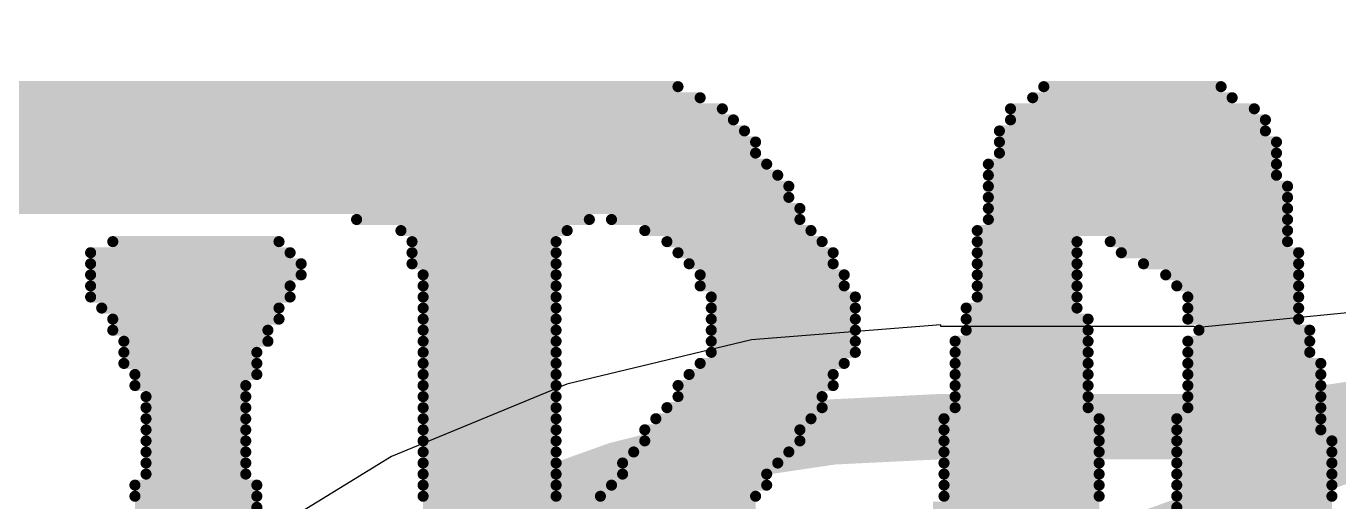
# Model space of a CAD drawing. Header units: millimetres. Extents: x 55.2 to 76.6, y 56.7 to 78.1.
# Drawn here: x 65.084 to 68.092, y 61.765 to 62.856 of the extents above; entities that cross this region are included whole.
import ezdxf

# ---------------------------------------------------------------- set-up
doc = ezdxf.new("R2010")
doc.units = ezdxf.units.MM
for name, color, linetype in [('BottomLayer', 5, 'Continuous'), ('BottomOverlay', 54, 'Continuous'), ('Mechanical1', 6, 'Continuous'), ('TopSolder', 216, 'Continuous')]:
    doc.layers.add(name, color=color, linetype=linetype)

# ---------------------------------------------------------------- blocks, each defined once
blk = doc.blocks.new('LINX_CELL_HOLDER_SMT_1225_B_4')
at = {"layer": 'BottomOverlay', "const_width": 0.1}
blk.add_lwpolyline([(6, 0, 1), (-6, 0, 1)], format="xyb", close=True, dxfattribs=at)
at = {"layer": 'BottomOverlay', "const_width": 0.2}
blk.add_lwpolyline([(-6.75, 2.9, -0.580324), (-2, 4)], format="xyb", dxfattribs=at)

msp = doc.modelspace()

# ---------------------------------------------------------------- linework, layer by layer
at = {"layer": 'BottomLayer'}
for p, q in [((68.2122, 62.208), (67.7705, 62.1645)), ((67.1801, 62.1705), (66.7462, 62.1364)), ((67.1801, 62.1664), (67.1801, 62.1705)), ((67.7609, 62.1664), (67.1801, 62.1664)), ((67.7705, 62.1645), (67.7609, 62.1664)), ((66.7462, 62.1364), (66.323, 62.0348)), ((66.323, 62.0348), (65.9209, 61.8683)), ((65.9209, 61.8683), (65.5499, 61.6408))]:
    msp.add_line(p, q, dxfattribs=at)
at = {"layer": 'BottomLayer', "const_width": 0.15}
for points in [[(69.557, 62.6809, -0.198912), (67.7609, 61.937)], [(65.3841, 61.1931, -0.198912), (67.1801, 61.937)]]:
    msp.add_lwpolyline(points, format="xyb", dxfattribs=at)
msp.add_lwpolyline([(67.1801, 61.937), (67.7609, 61.937)], dxfattribs=at)
at = {"layer": 'BottomLayer', "const_width": 0.075}
for points in [[(67.1426, 61.937, 1), (67.2176, 61.937, 1)], [(67.1426, 61.937, 1), (67.2176, 61.937, 1)], [(67.7234, 61.937, 1), (67.7984, 61.937, 1)], [(67.7234, 61.937, 1), (67.7984, 61.937, 1)]]:
    msp.add_lwpolyline(points, format="xyb", close=True, dxfattribs=at)
at = {"layer": 'Mechanical1', "const_width": 0.2}
msp.add_lwpolyline([(75.913, 67.437, 1), (55.913, 67.437, 1)], format="xyb", close=True, dxfattribs=at)
at = {"layer": 'TopSolder'}
for points, const_width in [([(75.913, 67.437, 1), (55.913, 67.437, 1)], 1.4), ([(66.5715, 62.7171, 1), (66.5842, 62.7171, 1)], 0.0127), ([(67.4097, 62.7171, 1), (67.4224, 62.7171, 1)], 0.0127), ([(67.8161, 62.7171, 1), (67.8288, 62.7171, 1)], 0.0127), ([(66.6223, 62.6917, 1), (66.635, 62.6917, 1)], 0.0127), ([(67.3843, 62.6917, 1), (67.397, 62.6917, 1)], 0.0127), ([(67.8415, 62.6917, 1), (67.8542, 62.6917, 1)], 0.0127), ([(66.6731, 62.6663, 1), (66.6858, 62.6663, 1)], 0.0127), ([(67.3335, 62.6663, 1), (67.3462, 62.6663, 1)], 0.0127), ([(67.8923, 62.6663, 1), (67.905, 62.6663, 1)], 0.0127), ([(66.6985, 62.6409, 1), (66.7112, 62.6409, 1)], 0.0127), ([(66.7239, 62.6155, 1), (66.7366, 62.6155, 1)], 0.0127), ([(67.3081, 62.6155, 1), (67.3208, 62.6155, 1)], 0.0127), ([(67.3335, 62.6409, 1), (67.3462, 62.6409, 1)], 0.0127), ([(67.9177, 62.6409, 1), (67.9304, 62.6409, 1)], 0.0127), ([(67.9177, 62.6155, 1), (67.9304, 62.6155, 1)], 0.0127), ([(66.7493, 62.5901, 1), (66.762, 62.5901, 1)], 0.0127), ([(67.3081, 62.5901, 1), (67.3208, 62.5901, 1)], 0.0127), ([(67.9431, 62.5901, 1), (67.9558, 62.5901, 1)], 0.0127), ([(66.7493, 62.5647, 1), (66.762, 62.5647, 1)], 0.0127), ([(67.3081, 62.5647, 1), (67.3208, 62.5647, 1)], 0.0127), ([(67.9431, 62.5647, 1), (67.9558, 62.5647, 1)], 0.0127), ([(66.7747, 62.5393, 1), (66.7874, 62.5393, 1)], 0.0127), ([(67.2827, 62.5393, 1), (67.2954, 62.5393, 1)], 0.0127), ([(67.9431, 62.5393, 1), (67.9558, 62.5393, 1)], 0.0127), ([(66.8001, 62.5139, 1), (66.8128, 62.5139, 1)], 0.0127), ([(67.2827, 62.5139, 1), (67.2954, 62.5139, 1)], 0.0127), ([(67.9431, 62.5139, 1), (67.9558, 62.5139, 1)], 0.0127), ([(66.8255, 62.4885, 1), (66.8382, 62.4885, 1)], 0.0127), ([(66.8255, 62.4631, 1), (66.8382, 62.4631, 1)], 0.0127), ([(67.2827, 62.4885, 1), (67.2954, 62.4885, 1)], 0.0127), ([(67.2827, 62.4631, 1), (67.2954, 62.4631, 1)], 0.0127), ([(67.9685, 62.4885, 1), (67.9812, 62.4885, 1)], 0.0127), ([(67.9685, 62.4631, 1), (67.9812, 62.4631, 1)], 0.0127), ([(66.8509, 62.4377, 1), (66.8636, 62.4377, 1)], 0.0127), ([(67.2827, 62.4377, 1), (67.2954, 62.4377, 1)], 0.0127), ([(67.9685, 62.4377, 1), (67.9812, 62.4377, 1)], 0.0127), ([(65.8349, 62.4123, 1), (65.8476, 62.4123, 1)], 0.0127), ([(66.3683, 62.4123, 1), (66.381, 62.4123, 1)], 0.0127), ([(66.4191, 62.4123, 1), (66.4318, 62.4123, 1)], 0.0127), ([(66.8509, 62.4123, 1), (66.8636, 62.4123, 1)], 0.0127), ([(67.2827, 62.4123, 1), (67.2954, 62.4123, 1)], 0.0127), ([(67.9685, 62.4123, 1), (67.9812, 62.4123, 1)], 0.0127), ([(65.9365, 62.3869, 1), (65.9492, 62.3869, 1)], 0.0127), ([(66.3175, 62.3869, 1), (66.3302, 62.3869, 1)], 0.0127), ([(66.4953, 62.3869, 1), (66.508, 62.3869, 1)], 0.0127), ([(66.8763, 62.3869, 1), (66.889, 62.3869, 1)], 0.0127), ([(67.2573, 62.3869, 1), (67.27, 62.3869, 1)], 0.0127), ([(67.9685, 62.3869, 1), (67.9812, 62.3869, 1)], 0.0127), ([(65.2761, 62.3615, 1), (65.2888, 62.3615, 1)], 0.0127), ([(65.6571, 62.3615, 1), (65.6698, 62.3615, 1)], 0.0127), ([(65.9619, 62.3615, 1), (65.9746, 62.3615, 1)], 0.0127), ([(66.2921, 62.3615, 1), (66.3048, 62.3615, 1)], 0.0127), ([(66.5461, 62.3615, 1), (66.5588, 62.3615, 1)], 0.0127), ([(66.9017, 62.3615, 1), (66.9144, 62.3615, 1)], 0.0127), ([(67.2573, 62.3615, 1), (67.27, 62.3615, 1)], 0.0127), ([(67.4859, 62.3615, 1), (67.4986, 62.3615, 1)], 0.0127), ([(67.5621, 62.3615, 1), (67.5748, 62.3615, 1)], 0.0127), ([(67.9685, 62.3615, 1), (67.9812, 62.3615, 1)], 0.0127), ([(65.2253, 62.3361, 1), (65.238, 62.3361, 1)], 0.0127), ([(65.6825, 62.3361, 1), (65.6952, 62.3361, 1)], 0.0127), ([(65.9619, 62.3361, 1), (65.9746, 62.3361, 1)], 0.0127), ([(66.2921, 62.3361, 1), (66.3048, 62.3361, 1)], 0.0127), ([(66.5715, 62.3361, 1), (66.5842, 62.3361, 1)], 0.0127), ([(66.9271, 62.3361, 1), (66.9398, 62.3361, 1)], 0.0127), ([(67.2573, 62.3361, 1), (67.27, 62.3361, 1)], 0.0127), ([(67.4859, 62.3361, 1), (67.4986, 62.3361, 1)], 0.0127), ([(67.5875, 62.3361, 1), (67.6002, 62.3361, 1)], 0.0127), ([(67.9939, 62.3361, 1), (68.0066, 62.3361, 1)], 0.0127), ([(65.2253, 62.3107, 1), (65.238, 62.3107, 1)], 0.0127), ([(65.2253, 62.2853, 1), (65.238, 62.2853, 1)], 0.0127), ([(65.7079, 62.3107, 1), (65.7206, 62.3107, 1)], 0.0127), ([(65.7079, 62.2853, 1), (65.7206, 62.2853, 1)], 0.0127), ([(65.9619, 62.3107, 1), (65.9746, 62.3107, 1)], 0.0127), ([(65.9873, 62.2853, 1), (66, 62.2853, 1)], 0.0127), ([(66.2921, 62.3107, 1), (66.3048, 62.3107, 1)], 0.0127), ([(66.2921, 62.2853, 1), (66.3048, 62.2853, 1)], 0.0127), ([(66.5969, 62.3107, 1), (66.6096, 62.3107, 1)], 0.0127), ([(66.6223, 62.2853, 1), (66.635, 62.2853, 1)], 0.0127), ([(66.9271, 62.3107, 1), (66.9398, 62.3107, 1)], 0.0127), ([(66.9525, 62.2853, 1), (66.9652, 62.2853, 1)], 0.0127), ([(67.2573, 62.3107, 1), (67.27, 62.3107, 1)], 0.0127), ([(67.2573, 62.2853, 1), (67.27, 62.2853, 1)], 0.0127), ([(67.4859, 62.3107, 1), (67.4986, 62.3107, 1)], 0.0127), ([(67.4859, 62.2853, 1), (67.4986, 62.2853, 1)], 0.0127), ([(67.6383, 62.3107, 1), (67.651, 62.3107, 1)], 0.0127), ([(67.6891, 62.2853, 1), (67.7018, 62.2853, 1)], 0.0127), ([(67.9939, 62.3107, 1), (68.0066, 62.3107, 1)], 0.0127), ([(67.9939, 62.2853, 1), (68.0066, 62.2853, 1)], 0.0127), ([(65.2253, 62.2599, 1), (65.238, 62.2599, 1)], 0.0127), ([(65.6825, 62.2599, 1), (65.6952, 62.2599, 1)], 0.0127), ([(65.9873, 62.2599, 1), (66, 62.2599, 1)], 0.0127), ([(66.2921, 62.2599, 1), (66.3048, 62.2599, 1)], 0.0127), ([(66.6223, 62.2599, 1), (66.635, 62.2599, 1)], 0.0127), ([(66.9525, 62.2599, 1), (66.9652, 62.2599, 1)], 0.0127), ([(67.2573, 62.2599, 1), (67.27, 62.2599, 1)], 0.0127), ([(67.4859, 62.2599, 1), (67.4986, 62.2599, 1)], 0.0127), ([(67.7145, 62.2599, 1), (67.7272, 62.2599, 1)], 0.0127), ([(67.9939, 62.2599, 1), (68.0066, 62.2599, 1)], 0.0127), ([(65.2253, 62.2345, 1), (65.238, 62.2345, 1)], 0.0127), ([(65.6825, 62.2345, 1), (65.6952, 62.2345, 1)], 0.0127), ([(65.9873, 62.2345, 1), (66, 62.2345, 1)], 0.0127), ([(66.2921, 62.2345, 1), (66.3048, 62.2345, 1)], 0.0127), ([(66.6477, 62.2345, 1), (66.6604, 62.2345, 1)], 0.0127), ([(66.9779, 62.2345, 1), (66.9906, 62.2345, 1)], 0.0127), ([(67.2573, 62.2345, 1), (67.27, 62.2345, 1)], 0.0127), ([(67.4859, 62.2345, 1), (67.4986, 62.2345, 1)], 0.0127), ([(67.7399, 62.2345, 1), (67.7526, 62.2345, 1)], 0.0127), ([(67.9939, 62.2345, 1), (68.0066, 62.2345, 1)], 0.0127), ([(65.2507, 62.2091, 1), (65.2634, 62.2091, 1)], 0.0127), ([(65.6571, 62.2091, 1), (65.6698, 62.2091, 1)], 0.0127), ([(65.9873, 62.2091, 1), (66, 62.2091, 1)], 0.0127), ([(66.2921, 62.2091, 1), (66.3048, 62.2091, 1)], 0.0127), ([(66.6477, 62.2091, 1), (66.6604, 62.2091, 1)], 0.0127), ([(66.9779, 62.2091, 1), (66.9906, 62.2091, 1)], 0.0127), ([(67.2319, 62.2091, 1), (67.2446, 62.2091, 1)], 0.0127), ([(67.4859, 62.2091, 1), (67.4986, 62.2091, 1)], 0.0127), ([(67.7399, 62.2091, 1), (67.7526, 62.2091, 1)], 0.0127), ([(67.9939, 62.2091, 1), (68.0066, 62.2091, 1)], 0.0127), ([(65.2761, 62.1837, 1), (65.2888, 62.1837, 1)], 0.0127), ([(65.6571, 62.1837, 1), (65.6698, 62.1837, 1)], 0.0127), ([(65.9873, 62.1837, 1), (66, 62.1837, 1)], 0.0127), ([(66.2921, 62.1837, 1), (66.3048, 62.1837, 1)], 0.0127), ([(66.6477, 62.1837, 1), (66.6604, 62.1837, 1)], 0.0127), ([(66.9779, 62.1837, 1), (66.9906, 62.1837, 1)], 0.0127), ([(67.2319, 62.1837, 1), (67.2446, 62.1837, 1)], 0.0127), ([(67.5113, 62.1837, 1), (67.524, 62.1837, 1)], 0.0127), ([(67.7399, 62.1837, 1), (67.7526, 62.1837, 1)], 0.0127), ([(67.9939, 62.1837, 1), (68.0066, 62.1837, 1)], 0.0127), ([(65.2761, 62.1583, 1), (65.2888, 62.1583, 1)], 0.0127), ([(65.3015, 62.1329, 1), (65.3142, 62.1329, 1)], 0.0127), ([(65.6317, 62.1583, 1), (65.6444, 62.1583, 1)], 0.0127), ([(65.6317, 62.1329, 1), (65.6444, 62.1329, 1)], 0.0127), ([(65.9873, 62.1583, 1), (66, 62.1583, 1)], 0.0127), ([(65.9873, 62.1329, 1), (66, 62.1329, 1)], 0.0127), ([(66.2921, 62.1583, 1), (66.3048, 62.1583, 1)], 0.0127), ([(66.2921, 62.1329, 1), (66.3048, 62.1329, 1)], 0.0127), ([(66.6477, 62.1583, 1), (66.6604, 62.1583, 1)], 0.0127), ([(66.6477, 62.1329, 1), (66.6604, 62.1329, 1)], 0.0127), ([(66.9779, 62.1583, 1), (66.9906, 62.1583, 1)], 0.0127), ([(66.9779, 62.1329, 1), (66.9906, 62.1329, 1)], 0.0127), ([(67.2065, 62.1329, 1), (67.2192, 62.1329, 1)], 0.0127), ([(67.2319, 62.1583, 1), (67.2446, 62.1583, 1)], 0.0127), ([(67.5113, 62.1583, 1), (67.524, 62.1583, 1)], 0.0127), ([(67.5113, 62.1329, 1), (67.524, 62.1329, 1)], 0.0127), ([(67.7399, 62.1329, 1), (67.7526, 62.1329, 1)], 0.0127), ([(67.7653, 62.1583, 1), (67.778, 62.1583, 1)], 0.0127), ([(68.0193, 62.1583, 1), (68.032, 62.1583, 1)], 0.0127), ([(68.0193, 62.1329, 1), (68.032, 62.1329, 1)], 0.0127), ([(65.3015, 62.1075, 1), (65.3142, 62.1075, 1)], 0.0127), ([(65.6063, 62.1075, 1), (65.619, 62.1075, 1)], 0.0127), ([(65.9873, 62.1075, 1), (66, 62.1075, 1)], 0.0127), ([(66.2921, 62.1075, 1), (66.3048, 62.1075, 1)], 0.0127), ([(66.6477, 62.1075, 1), (66.6604, 62.1075, 1)], 0.0127), ([(66.9779, 62.1075, 1), (66.9906, 62.1075, 1)], 0.0127), ([(67.2065, 62.1075, 1), (67.2192, 62.1075, 1)], 0.0127), ([(67.5113, 62.1075, 1), (67.524, 62.1075, 1)], 0.0127), ([(67.7399, 62.1075, 1), (67.7526, 62.1075, 1)], 0.0127), ([(68.0193, 62.1075, 1), (68.032, 62.1075, 1)], 0.0127), ([(65.3015, 62.0821, 1), (65.3142, 62.0821, 1)], 0.0127), ([(65.6063, 62.0821, 1), (65.619, 62.0821, 1)], 0.0127), ([(65.9873, 62.0821, 1), (66, 62.0821, 1)], 0.0127), ([(66.2921, 62.0821, 1), (66.3048, 62.0821, 1)], 0.0127), ([(66.6223, 62.0821, 1), (66.635, 62.0821, 1)], 0.0127), ([(66.9525, 62.0821, 1), (66.9652, 62.0821, 1)], 0.0127), ([(67.2065, 62.0821, 1), (67.2192, 62.0821, 1)], 0.0127), ([(67.5113, 62.0821, 1), (67.524, 62.0821, 1)], 0.0127), ([(67.7399, 62.0821, 1), (67.7526, 62.0821, 1)], 0.0127), ([(68.0447, 62.0821, 1), (68.0574, 62.0821, 1)], 0.0127), ([(65.3269, 62.0567, 1), (65.3396, 62.0567, 1)], 0.0127), ([(65.6063, 62.0567, 1), (65.619, 62.0567, 1)], 0.0127), ([(65.9873, 62.0567, 1), (66, 62.0567, 1)], 0.0127), ([(66.2921, 62.0567, 1), (66.3048, 62.0567, 1)], 0.0127), ([(66.5969, 62.0567, 1), (66.6096, 62.0567, 1)], 0.0127), ([(66.9271, 62.0567, 1), (66.9398, 62.0567, 1)], 0.0127), ([(67.2065, 62.0567, 1), (67.2192, 62.0567, 1)], 0.0127), ([(67.5113, 62.0567, 1), (67.524, 62.0567, 1)], 0.0127), ([(67.7399, 62.0567, 1), (67.7526, 62.0567, 1)], 0.0127), ([(68.0447, 62.0567, 1), (68.0574, 62.0567, 1)], 0.0127), ([(65.3269, 62.0313, 1), (65.3396, 62.0313, 1)], 0.0127), ([(65.5809, 62.0313, 1), (65.5936, 62.0313, 1)], 0.0127), ([(65.9873, 62.0313, 1), (66, 62.0313, 1)], 0.0127), ([(66.2921, 62.0313, 1), (66.3048, 62.0313, 1)], 0.0127), ([(66.5715, 62.0313, 1), (66.5842, 62.0313, 1)], 0.0127), ([(66.9271, 62.0313, 1), (66.9398, 62.0313, 1)], 0.0127), ([(67.2065, 62.0313, 1), (67.2192, 62.0313, 1)], 0.0127), ([(67.5113, 62.0313, 1), (67.524, 62.0313, 1)], 0.0127), ([(67.7399, 62.0313, 1), (67.7526, 62.0313, 1)], 0.0127), ([(68.0447, 62.0313, 1), (68.0574, 62.0313, 1)], 0.0127), ([(65.3523, 62.0059, 1), (65.365, 62.0059, 1)], 0.0127), ([(65.5809, 62.0059, 1), (65.5936, 62.0059, 1)], 0.0127), ([(65.9873, 62.0059, 1), (66, 62.0059, 1)], 0.0127), ([(66.2921, 62.0059, 1), (66.3048, 62.0059, 1)], 0.0127), ([(66.5715, 62.0059, 1), (66.5842, 62.0059, 1)], 0.0127), ([(66.9017, 62.0059, 1), (66.9144, 62.0059, 1)], 0.0127), ([(67.2065, 62.0059, 1), (67.2192, 62.0059, 1)], 0.0127), ([(67.5113, 62.0059, 1), (67.524, 62.0059, 1)], 0.0127), ([(67.7399, 62.0059, 1), (67.7526, 62.0059, 1)], 0.0127), ([(68.0447, 62.0059, 1), (68.0574, 62.0059, 1)], 0.0127), ([(65.3523, 61.9805, 1), (65.365, 61.9805, 1)], 0.0127), ([(65.3523, 61.9551, 1), (65.365, 61.9551, 1)], 0.0127), ([(65.5809, 61.9805, 1), (65.5936, 61.9805, 1)], 0.0127), ([(65.5809, 61.9551, 1), (65.5936, 61.9551, 1)], 0.0127), ([(65.9873, 61.9805, 1), (66, 61.9805, 1)], 0.0127), ([(65.9873, 61.9551, 1), (66, 61.9551, 1)], 0.0127), ([(66.2921, 61.9805, 1), (66.3048, 61.9805, 1)], 0.0127), ([(66.2921, 61.9551, 1), (66.3048, 61.9551, 1)], 0.0127), ([(66.5207, 61.9551, 1), (66.5334, 61.9551, 1)], 0.0127), ([(66.5461, 61.9805, 1), (66.5588, 61.9805, 1)], 0.0127), ([(66.8763, 61.9551, 1), (66.889, 61.9551, 1)], 0.0127), ([(66.9017, 61.9805, 1), (66.9144, 61.9805, 1)], 0.0127), ([(67.1811, 61.9551, 1), (67.1938, 61.9551, 1)], 0.0127), ([(67.2065, 61.9805, 1), (67.2192, 61.9805, 1)], 0.0127), ([(67.5113, 61.9805, 1), (67.524, 61.9805, 1)], 0.0127), ([(67.5367, 61.9551, 1), (67.5494, 61.9551, 1)], 0.0127), ([(67.7145, 61.9551, 1), (67.7272, 61.9551, 1)], 0.0127), ([(67.7399, 61.9805, 1), (67.7526, 61.9805, 1)], 0.0127), ([(68.0447, 61.9805, 1), (68.0574, 61.9805, 1)], 0.0127), ([(68.0447, 61.9551, 1), (68.0574, 61.9551, 1)], 0.0127), ([(65.3523, 61.9297, 1), (65.365, 61.9297, 1)], 0.0127), ([(65.5809, 61.9297, 1), (65.5936, 61.9297, 1)], 0.0127), ([(65.9873, 61.9297, 1), (66, 61.9297, 1)], 0.0127), ([(66.2921, 61.9297, 1), (66.3048, 61.9297, 1)], 0.0127), ([(66.4953, 61.9297, 1), (66.508, 61.9297, 1)], 0.0127), ([(66.8509, 61.9297, 1), (66.8636, 61.9297, 1)], 0.0127), ([(67.1811, 61.9297, 1), (67.1938, 61.9297, 1)], 0.0127), ([(67.5367, 61.9297, 1), (67.5494, 61.9297, 1)], 0.0127), ([(67.7145, 61.9297, 1), (67.7272, 61.9297, 1)], 0.0127), ([(68.0447, 61.9297, 1), (68.0574, 61.9297, 1)], 0.0127), ([(65.3523, 61.9043, 1), (65.365, 61.9043, 1)], 0.0127), ([(65.5809, 61.9043, 1), (65.5936, 61.9043, 1)], 0.0127), ([(65.9873, 61.9043, 1), (66, 61.9043, 1)], 0.0127), ([(66.2921, 61.9043, 1), (66.3048, 61.9043, 1)], 0.0127), ([(66.4953, 61.9043, 1), (66.508, 61.9043, 1)], 0.0127), ([(66.8509, 61.9043, 1), (66.8636, 61.9043, 1)], 0.0127), ([(67.1811, 61.9043, 1), (67.1938, 61.9043, 1)], 0.0127), ([(67.5367, 61.9043, 1), (67.5494, 61.9043, 1)], 0.0127), ([(67.7145, 61.9043, 1), (67.7272, 61.9043, 1)], 0.0127), ([(68.0701, 61.9043, 1), (68.0828, 61.9043, 1)], 0.0127), ([(65.3523, 61.8789, 1), (65.365, 61.8789, 1)], 0.0127), ([(65.5809, 61.8789, 1), (65.5936, 61.8789, 1)], 0.0127), ([(65.9873, 61.8789, 1), (66, 61.8789, 1)], 0.0127), ([(66.2921, 61.8789, 1), (66.3048, 61.8789, 1)], 0.0127), ([(66.4699, 61.8789, 1), (66.4826, 61.8789, 1)], 0.0127), ([(66.8255, 61.8789, 1), (66.8382, 61.8789, 1)], 0.0127), ([(67.1811, 61.8789, 1), (67.1938, 61.8789, 1)], 0.0127), ([(67.5367, 61.8789, 1), (67.5494, 61.8789, 1)], 0.0127), ([(67.7145, 61.8789, 1), (67.7272, 61.8789, 1)], 0.0127), ([(68.0701, 61.8789, 1), (68.0828, 61.8789, 1)], 0.0127), ([(65.3523, 61.8535, 1), (65.365, 61.8535, 1)], 0.0127), ([(65.5809, 61.8535, 1), (65.5936, 61.8535, 1)], 0.0127), ([(65.9873, 61.8535, 1), (66, 61.8535, 1)], 0.0127), ([(66.2921, 61.8535, 1), (66.3048, 61.8535, 1)], 0.0127), ([(66.4445, 61.8535, 1), (66.4572, 61.8535, 1)], 0.0127), ([(66.8001, 61.8535, 1), (66.8128, 61.8535, 1)], 0.0127), ([(67.1811, 61.8535, 1), (67.1938, 61.8535, 1)], 0.0127), ([(67.5367, 61.8535, 1), (67.5494, 61.8535, 1)], 0.0127), ([(67.7145, 61.8535, 1), (67.7272, 61.8535, 1)], 0.0127), ([(68.0701, 61.8535, 1), (68.0828, 61.8535, 1)], 0.0127), ([(65.3269, 61.8027, 1), (65.3396, 61.8027, 1)], 0.0127), ([(65.3523, 61.8281, 1), (65.365, 61.8281, 1)], 0.0127), ([(65.5809, 61.8281, 1), (65.5936, 61.8281, 1)], 0.0127), ([(65.6063, 61.8027, 1), (65.619, 61.8027, 1)], 0.0127), ([(65.9873, 61.8281, 1), (66, 61.8281, 1)], 0.0127), ([(65.9873, 61.8027, 1), (66, 61.8027, 1)], 0.0127), ([(66.2921, 61.8281, 1), (66.3048, 61.8281, 1)], 0.0127), ([(66.2921, 61.8027, 1), (66.3048, 61.8027, 1)], 0.0127), ([(66.4191, 61.8027, 1), (66.4318, 61.8027, 1)], 0.0127), ([(66.4445, 61.8281, 1), (66.4572, 61.8281, 1)], 0.0127), ([(66.7747, 61.8281, 1), (66.7874, 61.8281, 1)], 0.0127), ([(66.7747, 61.8027, 1), (66.7874, 61.8027, 1)], 0.0127), ([(67.1811, 61.8281, 1), (67.1938, 61.8281, 1)], 0.0127), ([(67.1811, 61.8027, 1), (67.1938, 61.8027, 1)], 0.0127), ([(67.5367, 61.8281, 1), (67.5494, 61.8281, 1)], 0.0127), ([(67.5367, 61.8027, 1), (67.5494, 61.8027, 1)], 0.0127), ([(67.7145, 61.8281, 1), (67.7272, 61.8281, 1)], 0.0127), ([(67.7145, 61.8027, 1), (67.7272, 61.8027, 1)], 0.0127), ([(68.0701, 61.8281, 1), (68.0828, 61.8281, 1)], 0.0127), ([(68.0701, 61.8027, 1), (68.0828, 61.8027, 1)], 0.0127), ([(65.3269, 61.7773, 1), (65.3396, 61.7773, 1)], 0.0127), ([(65.6063, 61.7773, 1), (65.619, 61.7773, 1)], 0.0127), ([(65.9873, 61.7773, 1), (66, 61.7773, 1)], 0.0127), ([(66.2921, 61.7773, 1), (66.3048, 61.7773, 1)], 0.0127), ([(66.3937, 61.7773, 1), (66.4064, 61.7773, 1)], 0.0127), ([(66.7493, 61.7773, 1), (66.762, 61.7773, 1)], 0.0127), ([(67.1811, 61.7773, 1), (67.1938, 61.7773, 1)], 0.0127), ([(67.5367, 61.7773, 1), (67.5494, 61.7773, 1)], 0.0127), ([(67.7145, 61.7773, 1), (67.7272, 61.7773, 1)], 0.0127), ([(68.0701, 61.7773, 1), (68.0828, 61.7773, 1)], 0.0127), ([(65.6063, 61.7519, 1), (65.619, 61.7519, 1)], 0.0127), ([(67.7145, 61.7519, 1), (67.7272, 61.7519, 1)], 0.0127)]:
    msp.add_lwpolyline(points, format="xyb", close=True, dxfattribs=dict(at, const_width=const_width))
at = {"layer": 'TopSolder', "const_width": 0.0254}
for points in [[(64.5459, 62.7171), (66.5779, 62.7171)], [(67.4161, 62.7171), (67.8225, 62.7171)], [(64.5205, 62.6917), (66.6287, 62.6917)], [(67.3907, 62.6917), (67.8479, 62.6917)], [(64.5205, 62.6663), (66.6795, 62.6663)], [(67.3399, 62.6663), (67.8987, 62.6663)], [(64.5459, 62.6409), (66.7049, 62.6409)], [(64.5967, 62.6155), (66.7303, 62.6155)], [(67.3145, 62.6155), (67.9241, 62.6155)], [(67.3399, 62.6409), (67.9241, 62.6409)], [(64.6221, 62.5901), (66.7557, 62.5901)], [(67.3145, 62.5901), (67.9495, 62.5901)], [(64.6729, 62.5647), (66.7557, 62.5647)], [(67.3145, 62.5647), (67.9495, 62.5647)], [(64.6983, 62.5393), (66.7811, 62.5393)], [(67.2891, 62.5393), (67.9495, 62.5393)], [(64.7745, 62.5139), (66.8065, 62.5139)], [(67.2891, 62.5139), (67.9495, 62.5139)], [(64.7745, 62.4885), (66.8319, 62.4885)], [(64.8507, 62.4631), (66.8319, 62.4631)], [(67.2891, 62.4885), (67.9749, 62.4885)], [(67.2891, 62.4631), (67.9749, 62.4631)], [(64.9777, 62.4377), (66.8573, 62.4377)], [(67.2891, 62.4377), (67.9749, 62.4377)], [(65.8413, 62.4123), (66.3747, 62.4123)], [(66.4255, 62.4123), (66.8573, 62.4123)], [(67.2891, 62.4123), (67.9749, 62.4123)], [(65.9429, 62.3869), (66.3239, 62.3869)], [(66.5017, 62.3869), (66.8827, 62.3869)], [(67.2637, 62.3869), (67.9749, 62.3869)], [(65.2825, 62.3615), (65.6635, 62.3615)], [(65.9683, 62.3615), (66.2985, 62.3615)], [(66.5525, 62.3615), (66.9081, 62.3615)], [(67.2637, 62.3615), (67.4923, 62.3615)], [(67.5685, 62.3615), (67.9749, 62.3615)], [(65.2317, 62.3361), (65.6889, 62.3361)], [(65.9683, 62.3361), (66.2985, 62.3361)], [(66.5779, 62.3361), (66.9335, 62.3361)], [(67.2637, 62.3361), (67.4923, 62.3361)], [(67.5939, 62.3361), (68.0003, 62.3361)], [(65.2317, 62.3107), (65.7143, 62.3107)], [(65.2317, 62.2853), (65.7143, 62.2853)], [(65.9683, 62.3107), (66.2985, 62.3107)], [(65.9937, 62.2853), (66.2985, 62.2853)], [(66.6033, 62.3107), (66.9335, 62.3107)], [(66.6287, 62.2853), (66.9589, 62.2853)], [(67.2637, 62.3107), (67.4923, 62.3107)], [(67.2637, 62.2853), (67.4923, 62.2853)], [(67.6447, 62.3107), (68.0003, 62.3107)], [(67.6955, 62.2853), (68.0003, 62.2853)], [(65.2317, 62.2599), (65.6889, 62.2599)], [(65.9937, 62.2599), (66.2985, 62.2599)], [(66.6287, 62.2599), (66.9589, 62.2599)], [(67.2637, 62.2599), (67.4923, 62.2599)], [(67.7209, 62.2599), (68.0003, 62.2599)], [(65.2317, 62.2345), (65.6889, 62.2345)], [(65.9937, 62.2345), (66.2985, 62.2345)], [(66.6541, 62.2345), (66.9843, 62.2345)], [(67.2637, 62.2345), (67.4923, 62.2345)], [(67.7463, 62.2345), (68.0003, 62.2345)], [(65.2571, 62.2091), (65.6635, 62.2091)], [(65.9937, 62.2091), (66.2985, 62.2091)], [(66.6541, 62.2091), (66.9843, 62.2091)], [(67.2383, 62.2091), (67.4923, 62.2091)], [(67.7463, 62.2091), (68.0003, 62.2091)], [(65.2825, 62.1837), (65.6635, 62.1837)], [(65.9937, 62.1837), (66.2985, 62.1837)], [(66.6541, 62.1837), (66.9843, 62.1837)], [(67.2383, 62.1837), (67.5177, 62.1837)], [(67.7463, 62.1837), (68.0003, 62.1837)], [(65.2825, 62.1583), (65.6381, 62.1583)], [(65.3079, 62.1329), (65.6381, 62.1329)], [(65.9937, 62.1583), (66.2985, 62.1583)], [(65.9937, 62.1329), (66.2985, 62.1329)], [(66.6541, 62.1583), (66.9843, 62.1583)], [(66.6541, 62.1329), (66.9843, 62.1329)], [(67.2129, 62.1329), (67.5177, 62.1329)], [(67.2383, 62.1583), (67.5177, 62.1583)], [(67.7463, 62.1329), (68.0257, 62.1329)], [(67.7717, 62.1583), (68.0257, 62.1583)], [(65.3079, 62.1075), (65.6127, 62.1075)], [(65.9937, 62.1075), (66.2985, 62.1075)], [(66.6541, 62.1075), (66.9843, 62.1075)], [(67.2129, 62.1075), (67.5177, 62.1075)], [(67.7463, 62.1075), (68.0257, 62.1075)], [(65.3079, 62.0821), (65.6127, 62.0821)], [(65.9937, 62.0821), (66.2985, 62.0821)], [(66.6287, 62.0821), (66.9589, 62.0821)], [(67.2129, 62.0821), (67.5177, 62.0821)], [(67.7463, 62.0821), (68.0511, 62.0821)], [(65.3333, 62.0567), (65.6127, 62.0567)], [(65.9937, 62.0567), (66.2985, 62.0567)], [(66.6033, 62.0567), (66.9335, 62.0567)], [(67.2129, 62.0567), (67.5177, 62.0567)], [(67.7463, 62.0567), (68.0511, 62.0567)], [(65.3333, 62.0313), (65.5873, 62.0313)], [(65.9937, 62.0313), (66.2985, 62.0313)], [(66.5779, 62.0313), (66.9335, 62.0313)], [(67.2129, 62.0313), (67.5177, 62.0313)], [(67.7463, 62.0313), (68.0511, 62.0313)], [(65.3587, 62.0059), (65.5873, 62.0059)], [(65.9937, 62.0059), (66.2985, 62.0059)], [(66.5779, 62.0059), (66.9081, 62.0059)], [(67.2129, 62.0059), (67.5177, 62.0059)], [(67.7463, 62.0059), (68.0511, 62.0059)], [(65.3587, 61.9805), (65.5873, 61.9805)], [(65.3587, 61.9551), (65.5873, 61.9551)], [(65.9937, 61.9805), (66.2985, 61.9805)], [(65.9937, 61.9551), (66.2985, 61.9551)], [(66.5271, 61.9551), (66.8827, 61.9551)], [(66.5525, 61.9805), (66.9081, 61.9805)], [(67.1875, 61.9551), (67.5431, 61.9551)], [(67.2129, 61.9805), (67.5177, 61.9805)], [(67.7209, 61.9551), (68.0511, 61.9551)], [(67.7463, 61.9805), (68.0511, 61.9805)], [(65.3587, 61.9297), (65.5873, 61.9297)], [(65.9937, 61.9297), (66.2985, 61.9297)], [(66.5017, 61.9297), (66.8573, 61.9297)], [(67.1875, 61.9297), (67.5431, 61.9297)], [(67.7209, 61.9297), (68.0511, 61.9297)], [(65.3587, 61.9043), (65.5873, 61.9043)], [(65.9937, 61.9043), (66.2985, 61.9043)], [(66.5017, 61.9043), (66.8573, 61.9043)], [(67.1875, 61.9043), (67.5431, 61.9043)], [(67.7209, 61.9043), (68.0765, 61.9043)], [(65.3587, 61.8789), (65.5873, 61.8789)], [(65.9937, 61.8789), (66.2985, 61.8789)], [(66.4763, 61.8789), (66.8319, 61.8789)], [(67.1875, 61.8789), (67.5431, 61.8789)], [(67.7209, 61.8789), (68.0765, 61.8789)], [(65.3587, 61.8535), (65.5873, 61.8535)], [(65.9937, 61.8535), (66.2985, 61.8535)], [(66.4509, 61.8535), (66.8065, 61.8535)], [(67.1875, 61.8535), (67.5431, 61.8535)], [(67.7209, 61.8535), (68.0765, 61.8535)], [(65.3333, 61.8027), (65.6127, 61.8027)], [(65.3587, 61.8281), (65.5873, 61.8281)], [(65.9937, 61.8281), (66.2985, 61.8281)], [(65.9937, 61.8027), (66.2985, 61.8027)], [(66.4255, 61.8027), (66.7811, 61.8027)], [(66.4509, 61.8281), (66.7811, 61.8281)], [(67.1875, 61.8281), (67.5431, 61.8281)], [(67.1875, 61.8027), (67.5431, 61.8027)], [(67.7209, 61.8281), (68.0765, 61.8281)], [(67.7209, 61.8027), (68.0765, 61.8027)], [(65.3333, 61.7773), (65.6127, 61.7773)], [(65.9937, 61.7773), (66.2985, 61.7773)], [(66.4001, 61.7773), (66.7557, 61.7773)], [(67.1875, 61.7773), (67.5431, 61.7773)], [(67.7209, 61.7773), (68.0765, 61.7773)], [(65.3333, 61.7519), (65.6127, 61.7519)], [(65.9937, 61.7519), (66.2985, 61.7519)], [(66.3747, 61.7519), (66.7557, 61.7519)], [(67.1621, 61.7519), (67.5431, 61.7519)], [(67.7209, 61.7519), (68.0765, 61.7519)]]:
    msp.add_lwpolyline(points, dxfattribs=at)

# ---------------------------------------------------------------- block references
at = {"rotation": 180}
msp.add_blockref('LINX_CELL_HOLDER_SMT_1225_B_4', (65.913, 67.437), dxfattribs=at)

doc.saveas('drawing.dxf')
